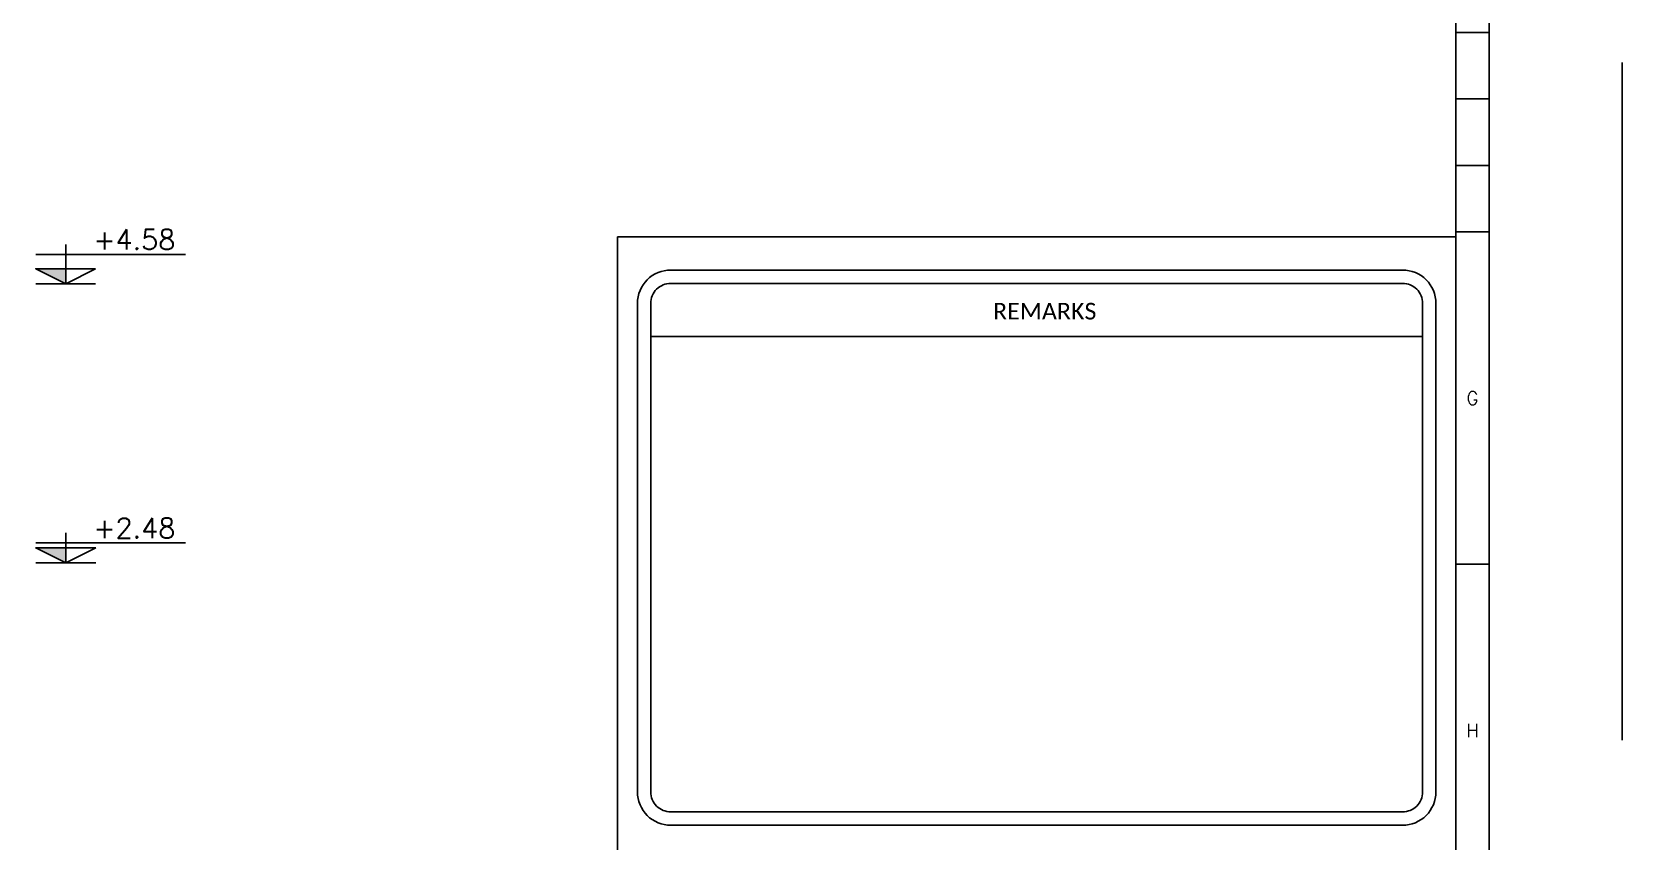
# Model space of a CAD drawing. Extents: x 0 to 9506, y 0 to 789.
# Drawn here: x 9448.34 to 9460.29, y 766.49 to 772.58 of the extents above; entities that cross this region are included whole.
import ezdxf
from ezdxf.enums import TextEntityAlignment as Align

# ---------------------------------------------------------------- set-up
doc = ezdxf.new("R2010")
doc.units = 0
doc.header["$LTSCALE"] = 3
doc.header["$MEASUREMENT"] = 0
doc.linetypes.add('CENTER', pattern=[2, 1.25, -0.25, 0.25, -0.25])
for name, color, linetype in [('1HATCH1', 20, 'CONTINUOUS'), ('1SIGN', 2, 'CONTINUOUS'), ('1TEXT1', 2, 'CONTINUOUS'), ('DIM', 7, 'CONTINUOUS'), ('KD', 3, 'CONTINUOUS')]:
    doc.layers.add(name, color=color, linetype=linetype)
doc.styles.add('Legend', font='calibri.ttf')
doc.styles.add('ROMANS', font='ROMANS.shx', dxfattribs={"width": 0.8})
doc.styles.get("Standard").update_dxf_attribs({"font": 'romans.shx'})
doc.styles.add('TX', font='TXT.shx')

# ---------------------------------------------------------------- blocks, each defined once
blk = doc.blocks.new('KL')
at = {"layer": '1HATCH1', "linetype": 'Continuous'}
blk.add_hatch(color=256, dxfattribs=at).paths.add_polyline_path([(713174.877, -5904384.19), (713174.577, -5904384.19), (713174.577, -5904384.34)])
blk.add_hatch(color=256, dxfattribs=at).paths.add_polyline_path([(713174.877, -5904384.19), (713174.577, -5904384.19), (713174.577, -5904384.34)])
at = {"layer": '1SIGN', "linetype": 'Continuous'}
for p, q in [((713174.577, -5904384.34, 0), (713174.577, -5904384.04, 0)), ((713174.577, -5904384.34, 0), (713174.577, -5904384.04, 0)), ((713174.877, -5904384.14, 0), (713173.377, -5904384.14, 0)), ((713174.877, -5904384.14, 0), (713173.377, -5904384.14, 0)), ((713174.877, -5904384.34, 0), (713174.277, -5904384.34, 0)), ((713174.877, -5904384.34, 0), (713174.277, -5904384.34, 0))]:
    blk.add_line(p, q, dxfattribs=at)
at = {"layer": '1SIGN', "linetype": 'Continuous', "elevation": 0}
blk.add_lwpolyline([(713174.277, -5904384.19), (713174.577, -5904384.34), (713174.877, -5904384.19), (713174.277, -5904384.19)], dxfattribs=at)
blk.add_lwpolyline([(713174.277, -5904384.19), (713174.577, -5904384.34), (713174.877, -5904384.19), (713174.277, -5904384.19)], dxfattribs=at)
blk = doc.blocks.new('KD')
at = {"layer": 'KD', "color": 3}
for p, q in [((58.871, -42.424), (58.871, -1.214)), ((49.599, -27.172), (58.136, -27.172))]:
    blk.add_line(p, q, dxfattribs=at)
at = {"layer": 'KD', "color": 5}
for p, q in [((58.503, -42.056), (58.503, -1.582)), ((49.231, -26.068), (58.503, -26.068)), ((49.231, -26.068), (49.231, -41.997)), ((58.283, -29.564), (58.283, -32.184))]:
    blk.add_line(p, q, dxfattribs=at)
at = {"layer": 'KD', "color": 6}
for p, q in [((58.871, -26.014), (58.871, -18.655)), ((58.871, -23.806), (58.503, -23.806)), ((58.871, -24.542), (58.503, -24.542)), ((58.871, -25.278), (58.503, -25.278)), ((58.871, -26.014), (58.503, -26.014)), ((58.871, -29.693), (58.503, -29.693))]:
    blk.add_line(p, q, dxfattribs=at)
at = {"layer": 'KD', "color": 8, "linetype": 'CENTER', "ltscale": 2}
blk.add_lwpolyline([(-1.472, -43.638), (60.343, -43.638), (60.343, 0), (-1.472, 0)], close=True, dxfattribs=at)
at = {"layer": 'KD', "color": 5}
blk.add_lwpolyline([(49.82, -26.436), (57.915, -26.436, -0.414214), (58.283, -26.804), (58.283, -32.213, -0.414214), (57.915, -32.581), (49.82, -32.581, -0.414214), (49.452, -32.213), (49.452, -26.804, -0.414214)], format="xyb", close=True, dxfattribs=at)
at = {"layer": 'KD', "color": 3}
blk.add_lwpolyline([(49.82, -26.583), (57.915, -26.583, -0.414214), (58.136, -26.804), (58.136, -32.213, -0.414214), (57.915, -32.433), (49.82, -32.433, -0.414214), (49.599, -32.213), (49.599, -26.804, -0.414214)], format="xyb", close=True, dxfattribs=at)
at = {"layer": 'DIM'}
for tag, p in [('--', (55.888, -41.627)), ('--', (56.775, -41.661)), ('1:', (57.553, -41.661))]:
    blk.add_attdef(tag, p, '', height=0.147, dxfattribs=at)
at = {"layer": 'KD', "color": 6, "style": 'TX'}
for s, p in [('G', (58.687, -27.854)), ('H', (58.687, -31.533))]:
    blk.add_text(s, height=0.147, dxfattribs=at).set_placement(p, align=Align.MIDDLE)
at = {"layer": 'KD', "insert": (53.956, -26.892), "char_height": 0.184, "attachment_point": 5, "style": 'Legend'}
blk.add_mtext('REMARKS', dxfattribs=at)

msp = doc.modelspace()

# ---------------------------------------------------------------- hatches: boundary and pattern name
at = {"layer": '1HATCH1', "linetype": 'Continuous'}
msp.add_hatch(color=256, dxfattribs=at).paths.add_polyline_path([(9448.3687, 770.7998), (9448.5937, 770.7998), (9448.5937, 770.6873)])
msp.add_hatch(color=256, dxfattribs=at).paths.add_polyline_path([(9448.3687, 770.7998), (9448.5937, 770.7998), (9448.5937, 770.6873)])

# ---------------------------------------------------------------- linework, layer by layer
at = {"layer": '1SIGN', "linetype": 'Continuous'}
for p, q in [((9448.3687, 770.9063), (9449.4937, 770.9063)), ((9448.3687, 770.9063), (9449.4937, 770.9063)), ((9448.5937, 770.6873), (9448.5937, 770.9813)), ((9448.5937, 770.6873), (9448.5937, 770.9813)), ((9448.3687, 770.6873), (9448.8187, 770.6873)), ((9448.3687, 770.6873), (9448.8187, 770.6873))]:
    msp.add_line(p, q, dxfattribs=at)
msp.add_lwpolyline([(9448.8187, 770.7998), (9448.5937, 770.6873), (9448.3687, 770.7998), (9448.8187, 770.7998)], dxfattribs=at)
msp.add_lwpolyline([(9448.8187, 770.7998), (9448.5937, 770.6873), (9448.3687, 770.7998), (9448.8187, 770.7998)], dxfattribs=at)

# ---------------------------------------------------------------- block references
at = {"layer": 'DIM'}
for name, p, xscale, yscale, zscale in [('KD', (9419.2905, 788.7518), 0.6794467363194333, 0.6794467363194333, 0.6794467363194333), ('KL', (544329.5267, 4429056.8425, 0), -0.75, 0.75, 0.75)]:
    msp.add_blockref(name, p, dxfattribs=dict(at, xscale=xscale, yscale=yscale, zscale=zscale))

# ---------------------------------------------------------------- texts
at = {"layer": '1TEXT1', "style": 'ROMANS'}
for s, p in [('+4.58', (9448.8008, 770.9438, 0)), ('+2.48', (9448.8008, 768.7748, 0))]:
    msp.add_text(s, height=0.15, dxfattribs=at).set_placement(p)

doc.saveas('drawing.dxf')
